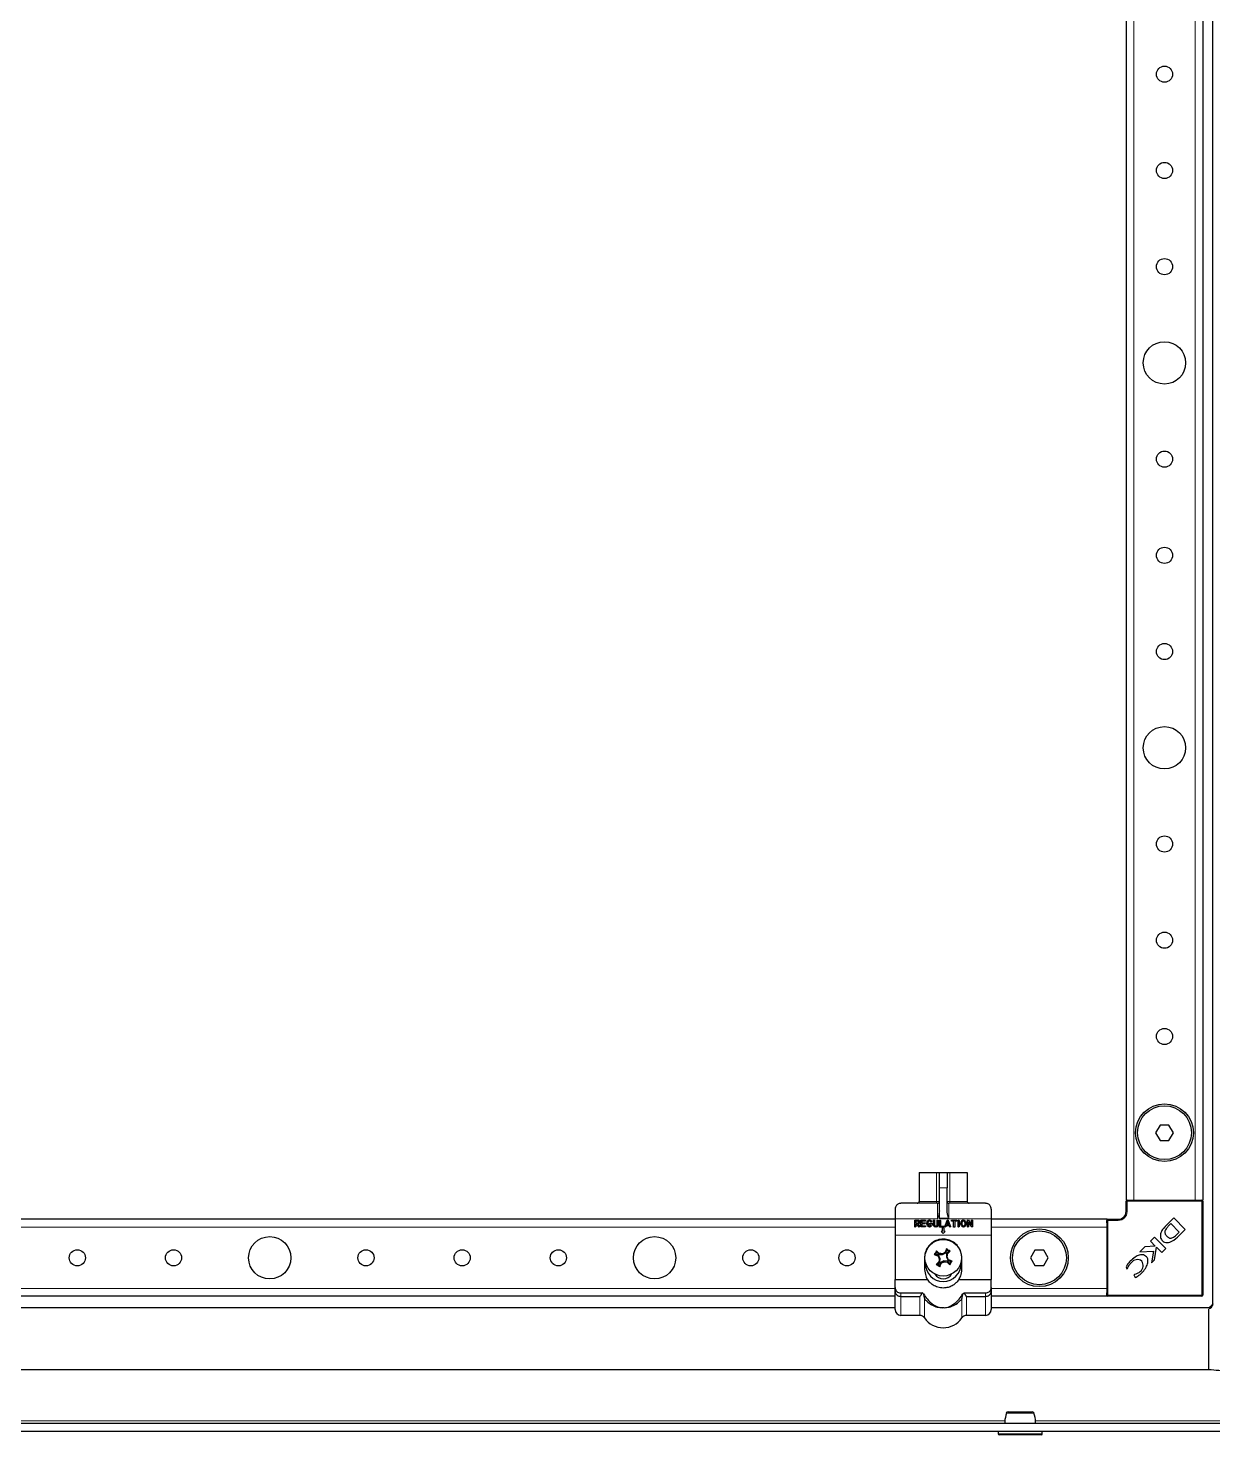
# Model space of a CAD drawing. Header units: millimetres. Extents: x -752 to 1485, y -1456 to 1043.
# Drawn here: x 986 to 1293.8, y -1265.4 to -899.9 of the extents above; entities that cross this region are included whole.
import ezdxf

# ---------------------------------------------------------------- set-up
doc = ezdxf.new("R2010")
doc.units = ezdxf.units.MM

msp = doc.modelspace()

# ---------------------------------------------------------------- linework, layer by layer
at = {"color": 7, "linetype": 'Continuous', "lineweight": 25}
for p, q in [((1293.75, 857.59), (1293.75, -1231.41)), ((1271.25, 830.59), (1271.25, -1204.41)), ((1291.25, 830.59), (1291.25, -1204.41)), ((1280.09, -1184.91), (1278.94, -1186.91)), ((1278.94, -1186.91), (1280.09, -1188.91)), ((1282.4, -1184.91), (1280.09, -1184.91)), ((1283.56, -1186.91), (1282.4, -1184.91)), ((1282.4, -1188.91), (1283.56, -1186.91)), ((1280.09, -1188.91), (1282.4, -1188.91)), ((1217.5, -1197.26), (1217.5, -1204.76)), ((1217.5, -1197.26), (1222.02, -1197.26)), ((1222.02, -1197.26), (1222.75, -1197.26)), ((1222.75, -1197.26), (1224.75, -1197.26)), ((1222.75, -1201.26), (1222.75, -1197.26)), ((1224.75, -1197.26), (1224.75, -1201.26)), ((1224.75, -1197.26), (1225.47, -1197.26)), ((1225.47, -1197.26), (1230, -1197.26)), ((1230, -1197.26), (1230, -1204.76)), ((1222.75, -1207.2), (1222.75, -1201.26)), ((1224.75, -1207.2), (1224.75, -1201.26)), ((1222.25, -1205.26), (1212.75, -1205.26)), ((1234.75, -1205.26), (1225.25, -1205.26)), ((1271.25, -1204.41), (1271.55, -1204.41)), ((1271.25, -1207.41), (1271.25, -1204.71)), ((1271.55, -1204.41), (1272.19, -1204.41)), ((1272.19, -1204.41), (1273.25, -1204.41)), ((1273.25, -1204.41), (1289.25, -1204.41)), ((1289.25, -1204.41), (1290.3, -1204.41)), ((1290.3, -1204.41), (1290.95, -1204.41)), ((1290.95, -1204.41), (1291.25, -1204.41)), ((1291.25, -1204.71), (1291.25, -1229.11)), ((1211.25, -1209.41), (831.25, -1209.41)), ((1211.25, -1206.76), (1211.25, -1209.26)), ((1211.25, -1209.26), (1211.25, -1213.51)), ((1216.34, -1211.28), (1216.34, -1209.61)), ((1216.34, -1209.61), (1217.1, -1209.61)), ((1217.95, -1209.61), (1219.01, -1209.61)), ((1217.95, -1211.39), (1217.95, -1209.61)), ((1224.19, -1211.24), (1224.76, -1209.7)), ((1226.02, -1209.61), (1227.13, -1209.61)), ((1230.3, -1209.67), (1231.11, -1210.91)), ((1236.25, -1206.76), (1236.25, -1209.26)), ((1236.25, -1209.26), (1236.25, -1213.51)), ((1266.25, -1209.41), (1236.25, -1209.41)), ((1266.25, -1209.41), (1266.25, -1209.71)), ((1266.55, -1209.41), (1269.25, -1209.41)), ((1283.64, -1209.06), (1281.75, -1210.95)), ((1286.6, -1212.02), (1283.64, -1209.06)), ((1217.1, -1209.88), (1216.6, -1209.88)), ((1216.6, -1209.88), (1216.6, -1210.38)), ((1216.6, -1210.38), (1217.19, -1210.38)), ((1216.89, -1210.65), (1216.6, -1210.65)), ((1216.6, -1210.65), (1216.6, -1211.28)), ((1217.39, -1211.36), (1216.89, -1210.65)), ((1217.2, -1210.64), (1217.6, -1211.22)), ((1219.01, -1211.39), (1217.95, -1211.39)), ((1219.01, -1209.88), (1218.21, -1209.88)), ((1218.21, -1209.88), (1218.21, -1210.29)), ((1218.21, -1210.29), (1218.96, -1210.29)), ((1218.96, -1210.55), (1218.21, -1210.55)), ((1218.21, -1210.55), (1218.21, -1211.12)), ((1218.21, -1211.12), (1219.01, -1211.12)), ((1220.28, -1210.45), (1220.77, -1210.45)), ((1220.48, -1210.72), (1220.28, -1210.72)), ((1220.77, -1210.45), (1220.77, -1210.75)), ((1221.21, -1210.8), (1221.21, -1209.72)), ((1221.47, -1209.72), (1221.47, -1210.8)), ((1222.21, -1210.79), (1222.21, -1209.72)), ((1222.48, -1209.72), (1222.48, -1210.79)), ((1222.76, -1211.41), (1222.76, -1209.75)), ((1223.83, -1211.41), (1222.76, -1211.41)), ((1223.03, -1209.75), (1223.03, -1211.15)), ((1223.03, -1211.15), (1223.83, -1211.15)), ((1223.25, -1212.61), (1223.75, -1213.11)), ((1223.5, -1212.61), (1223.25, -1212.61)), ((1224, -1211.61), (1223.5, -1211.61)), ((1223.5, -1211.61), (1223.5, -1212.61)), ((1223.75, -1213.11), (1224.25, -1212.61)), ((1224, -1212.61), (1224, -1211.61)), ((1224.25, -1212.61), (1224, -1212.61)), ((1224.52, -1211.08), (1224.43, -1211.32)), ((1225.34, -1211.08), (1224.52, -1211.08)), ((1224.92, -1209.94), (1224.61, -1210.81)), ((1224.61, -1210.81), (1225.24, -1210.81)), ((1225.24, -1210.81), (1224.92, -1209.94)), ((1225.08, -1209.72), (1225.68, -1211.24)), ((1225.43, -1211.32), (1225.34, -1211.08)), ((1226.43, -1209.88), (1226.01, -1209.88)), ((1226.43, -1211.35), (1226.43, -1209.88)), ((1227.14, -1209.88), (1226.74, -1209.88)), ((1226.74, -1209.88), (1226.74, -1211.35)), ((1227.61, -1211.28), (1227.61, -1209.75)), ((1227.87, -1209.75), (1227.87, -1211.28)), ((1230.03, -1211.28), (1230.03, -1209.72)), ((1231.13, -1211.3), (1230.29, -1210.04)), ((1230.29, -1210.04), (1230.29, -1211.27)), ((1231.11, -1210.91), (1231.11, -1209.73)), ((1231.37, -1209.73), (1231.37, -1211.28)), ((1266.25, -1210.36), (1266.25, -1209.71)), ((1266.25, -1210.36), (1266.25, -1211.41)), ((1266.25, -1211.41), (1266.25, -1227.41)), ((1281.75, -1210.95), (1281.73, -1210.97)), ((1282.89, -1210.54), (1282.24, -1211.22)), ((1285.08, -1212.72), (1282.89, -1210.54)), ((1284.36, -1213.46), (1285.08, -1212.72)), ((1284.61, -1214.01), (1286.6, -1212.02)), ((1211.25, -1213.51), (1211.25, -1225.01)), ((1236.25, -1213.51), (1236.25, -1225.01)), ((1276.16, -1216.54), (1274.87, -1217.83)), ((1278.82, -1216.36), (1276.16, -1216.54)), ((1278.64, -1214.06), (1277.58, -1215.12)), ((1277.58, -1215.12), (1278.82, -1216.36)), ((1281.6, -1217.02), (1278.64, -1214.06)), ((1278.67, -1219.95), (1279.16, -1216.68)), ((1279.16, -1216.68), (1280.55, -1218.07)), ((1218.9, -1219.41), (1218.9, -1222.41)), ((1221.73, -1218.46), (1221.42, -1218.57)), ((1221.73, -1218.46), (1222.06, -1217.95)), ((1222.49, -1218.72), (1221.73, -1218.46)), ((1222.06, -1217.95), (1222.03, -1217.63)), ((1222.06, -1217.95), (1222.6, -1218.54)), ((1222.29, -1221.1), (1222.87, -1220.55)), ((1222.49, -1218.72), (1222.33, -1218.91)), ((1222.92, -1219.59), (1222.49, -1218.72)), ((1222.6, -1218.54), (1222.71, -1218.32)), ((1222.6, -1218.54), (1223.57, -1218.59)), ((1222.87, -1220.55), (1222.65, -1220.45)), ((1222.92, -1219.59), (1222.69, -1219.64)), ((1222.87, -1220.55), (1222.92, -1219.59)), ((1223.92, -1220.23), (1223.06, -1220.67)), ((1223.57, -1218.59), (1223.52, -1218.35)), ((1223.57, -1218.59), (1224.44, -1218.15)), ((1223.92, -1220.23), (1223.97, -1220.47)), ((1224.89, -1220.29), (1223.92, -1220.23)), ((1224.44, -1218.15), (1224.25, -1217.99)), ((1224.44, -1218.15), (1224.7, -1217.4)), ((1224.62, -1218.27), (1224.57, -1219.24)), ((1224.57, -1219.24), (1224.81, -1219.19)), ((1224.57, -1219.24), (1225.01, -1220.1)), ((1224.7, -1217.4), (1224.59, -1217.09)), ((1225.21, -1217.73), (1224.62, -1218.27)), ((1224.62, -1218.27), (1224.84, -1218.37)), ((1224.7, -1217.4), (1225.21, -1217.73)), ((1224.89, -1220.29), (1224.78, -1220.51)), ((1225.43, -1220.87), (1224.89, -1220.29)), ((1225.01, -1220.1), (1225.17, -1219.92)), ((1225.01, -1220.1), (1225.76, -1220.36)), ((1225.21, -1217.73), (1225.53, -1217.7)), ((1225.76, -1220.36), (1225.43, -1220.87)), ((1225.76, -1220.36), (1226.07, -1220.26)), ((1228.6, -1222.41), (1228.6, -1219.41)), ((1247.59, -1217.41), (1246.44, -1219.41)), ((1246.44, -1219.41), (1247.59, -1221.41)), ((1249.9, -1217.41), (1247.59, -1217.41)), ((1251.06, -1219.41), (1249.9, -1217.41)), ((1249.9, -1221.41), (1251.06, -1219.41)), ((1274.87, -1217.83), (1278.35, -1217.65)), ((1278.35, -1217.65), (1277.88, -1220.74)), ((1277.88, -1220.74), (1278.67, -1219.95)), ((1280.55, -1218.07), (1281.6, -1217.02)), ((1219.1, -1220.91), (1218.9, -1220.91)), ((1222.29, -1221.1), (1221.96, -1221.13)), ((1222.8, -1221.43), (1222.29, -1221.1)), ((1223.06, -1220.67), (1222.8, -1221.43)), ((1222.8, -1221.43), (1222.9, -1221.74)), ((1223.06, -1220.67), (1223.24, -1220.83)), ((1225.43, -1220.87), (1225.46, -1221.2)), ((1228.6, -1220.91), (1228.4, -1220.91)), ((1247.59, -1221.41), (1249.9, -1221.41)), ((1271.25, -1221.79), (1271.5, -1222.3)), ((1271.5, -1222.3), (1271.61, -1222.19)), ((1273.45, -1223.73), (1273.31, -1223.87)), ((1273.31, -1223.87), (1273.64, -1224.56)), ((1211.25, -1227.16), (1211.25, -1225.01)), ((1211.25, -1225.01), (1219.65, -1225.01)), ((1211.25, -1228.07), (1211.25, -1227.16)), ((1227.84, -1225.01), (1236.25, -1225.01)), ((1236.25, -1227.16), (1236.25, -1225.01)), ((1236.25, -1227.16), (1236.25, -1228.07)), ((1266.25, -1227.41), (1266.25, -1228.47)), ((1211.25, -1229.41), (831.25, -1229.41)), ((1211.25, -1232.86), (1211.25, -1228.07)), ((1212.75, -1228.55), (1218.26, -1228.55)), ((1212.75, -1229.44), (1217.66, -1229.44)), ((1229.23, -1228.55), (1234.75, -1228.55)), ((1229.84, -1229.44), (1234.75, -1229.44)), ((1236.25, -1228.07), (1236.25, -1232.86)), ((1266.25, -1229.41), (1236.25, -1229.41)), ((1266.25, -1229.11), (1266.25, -1228.47)), ((1266.25, -1229.11), (1266.25, -1229.41)), ((1290.95, -1229.41), (1266.55, -1229.41)), ((1211.25, -1232.41), (804.75, -1232.41)), ((1217.66, -1234.36), (1212.75, -1234.36)), ((1234.75, -1234.36), (1229.84, -1234.36)), ((1292.75, -1232.41), (1236.25, -1232.41)), ((1292.75, -1248.41), (1292.75, -1232.74)), ((804.75, -1248.41), (1292.75, -1248.41)), ((754.05, -1262.41), (1343.45, -1262.41)), ((754.05, -1264.41), (1343.45, -1264.41)), ((1238, -1264.41), (1238, -1265.16)), ((1249.5, -1265.16), (1249.5, -1264.41)), ((1249.25, -1265.41), (1238.25, -1265.41))]:
    msp.add_line(p, q, dxfattribs=at)
at = {"color": 8, "linetype": 'Continuous', "lineweight": 18}
for p, q in [((1273.25, 830.59), (1273.25, -1204.41)), ((1289.25, 830.59), (1289.25, -1204.41)), ((1222.02, -1204.76), (1222.02, -1197.26)), ((1225.47, -1197.26), (1225.47, -1204.76)), ((1224.75, -1201.26), (1222.75, -1201.26)), ((1217.5, -1204.76), (1222.02, -1204.76)), ((1222.02, -1204.76), (1222.75, -1204.76)), ((1222.25, -1209.26), (1222.25, -1205.26)), ((1224.75, -1204.76), (1225.47, -1204.76)), ((1225.25, -1205.26), (1225.25, -1209.19)), ((1225.47, -1204.76), (1230, -1204.76)), ((1271.25, -1204.71), (1271.55, -1204.71)), ((1271.55, -1204.71), (1271.55, -1204.41)), ((1271.55, -1204.71), (1271.55, -1207.41)), ((1290.95, -1204.71), (1271.55, -1204.71)), ((1290.95, -1204.71), (1290.95, -1204.41)), ((1290.95, -1229.11), (1290.95, -1204.71)), ((1290.95, -1204.71), (1291.25, -1204.71)), ((1222.25, -1209.26), (1211.25, -1209.26)), ((1222.75, -1209.26), (1222.75, -1207.2)), ((1236.25, -1209.26), (1222.75, -1209.26)), ((1266.55, -1209.71), (1266.55, -1209.41)), ((1269.25, -1209.41), (1269.25, -1209.71)), ((1271.25, -1207.41), (1271.55, -1207.41)), ((1211.25, -1211.41), (831.25, -1211.41)), ((1266.25, -1211.41), (1236.25, -1211.41)), ((1266.25, -1209.71), (1266.55, -1209.71)), ((1269.25, -1209.71), (1266.55, -1209.71)), ((1266.55, -1209.71), (1266.55, -1229.11)), ((1236.25, -1213.51), (1211.25, -1213.51)), ((1211.25, -1227.41), (831.25, -1227.41)), ((1266.25, -1227.41), (1236.25, -1227.41)), ((1212.75, -1228.55), (1212.75, -1229.44)), ((1212.75, -1229.44), (1212.75, -1234.36)), ((1217.66, -1234.36), (1217.66, -1229.44)), ((1218.89, -1230.04), (1218.89, -1235.01)), ((1228.6, -1235.01), (1228.6, -1230.04)), ((1229.84, -1229.44), (1229.84, -1234.36)), ((1234.75, -1229.44), (1234.75, -1228.55)), ((1234.75, -1234.36), (1234.75, -1229.44)), ((1266.25, -1229.11), (1266.55, -1229.11)), ((1266.55, -1229.11), (1290.95, -1229.11)), ((1266.55, -1229.41), (1266.55, -1229.11)), ((1290.95, -1229.11), (1290.95, -1229.41)), ((1290.95, -1229.11), (1291.25, -1229.11)), ((1239.78, -1261.81), (857.72, -1261.81)), ((1343.15, -1261.81), (1247.72, -1261.81)), ((1238, -1265.16), (1249.5, -1265.16))]:
    msp.add_line(p, q, dxfattribs=at)
at = {"color": 8, "linetype": 'Continuous', "lineweight": 18, "flags": 128}
for points in [[(1222.02, -1204.76), (1222.02, -1204.86), (1222.01, -1204.95), (1222, -1205.04), (1221.98, -1205.12), (1221.96, -1205.18), (1221.94, -1205.22), (1221.91, -1205.25), (1221.88, -1205.26)], [(1225.61, -1205.26), (1225.58, -1205.25), (1225.56, -1205.22), (1225.53, -1205.18), (1225.51, -1205.12), (1225.49, -1205.04), (1225.48, -1204.95), (1225.47, -1204.86), (1225.47, -1204.76)]]:
    msp.add_lwpolyline(points, dxfattribs=at)
at = {"color": 7, "linetype": 'Continuous', "lineweight": 25}
for centre, radius in [((1281.25, -911.91), 2.1), ((1281.25, -936.91), 2.1), ((1281.25, -961.91), 2.1), ((1281.25, -986.91), 5.5), ((1281.25, -1011.91), 2.1), ((1281.25, -1036.91), 2.1), ((1281.25, -1061.91), 2.1), ((1281.25, -1086.91), 5.5), ((1281.25, -1111.91), 2.1), ((1281.25, -1136.91), 2.1), ((1281.25, -1161.91), 2.1), ((1281.25, -1186.91), 7.5), ((1281.25, -1186.91), 7), ((1248.75, -1219.41), 7.5), ((1248.75, -1219.41), 7), ((1048.75, -1219.41), 5.5), ((1148.75, -1219.41), 5.5), ((1223.75, -1219.41), 4.75), ((998.75, -1219.41), 2.1), ((1023.75, -1219.41), 2.1), ((1073.75, -1219.41), 2.1), ((1098.75, -1219.41), 2.1), ((1123.75, -1219.41), 2.1), ((1173.75, -1219.41), 2.1), ((1198.75, -1219.41), 2.1)]:
    msp.add_circle(centre, radius, dxfattribs=at)
for centre, radius, start, end in [((1217, -1204.76), 0.5, 270, 0), ((1222.25, -1204.76), 0.5, 270, 0), ((1225.25, -1204.76), 0.5, 180, 270), ((1230.5, -1204.76), 0.5, 180, 270), ((1271.55, -1204.71), 0.3, 90, 180), ((1290.95, -1204.71), 0.3, 0, 90), ((1266.55, -1209.71), 0.3, 90, 180), ((1269.25, -1207.41), 2, 270, 0), ((1280.95, -1210.8), 4.87, 290.3445, 318.7777), ((1280.17, -1208.99), 6.12, 306.9888, 313.0744), ((1284.47, -1258.96), 74.88, 146.4919, 147.3486), ((1246.16, -1154.1), 69.05, 249.0058, 249.8057), ((1270.64, -1270.09), 69.05, 134.0348, 134.8347), ((1173.07, -1266.31), 69.05, 44.0348, 44.8347), ((1290.23, -1185.65), 75.61, 206.0937, 206.7115), ((1298.2, -1223.42), 75.61, 177.129, 177.7468), ((1219.74, -1293.87), 75.61, 87.129, 87.7468), ((1189.98, -1152.93), 75.61, 296.0937, 296.7115), ((1257.51, -1285.89), 75.61, 116.0937, 116.7115), ((1227.76, -1144.96), 75.61, 267.129, 267.7468), ((1289.05, -1241.83), 69.05, 159.0058, 159.8057), ((1184.19, -1280.13), 74.88, 56.4919, 57.3486), ((1274.42, -1172.51), 69.05, 224.0348, 224.8347), ((1149.29, -1215.4), 75.61, 357.129, 357.7468), ((1157.26, -1253.18), 75.61, 26.0937, 26.7115), ((1176.85, -1168.74), 69.05, 314.0348, 314.8347), ((1201.33, -1284.72), 69.05, 69.0058, 69.8057), ((1163.03, -1179.86), 74.88, 326.4919, 327.3486), ((1274.17, -1221.82), 1.94, 53.3097, 142.3464), ((1273.74, -1221.42), 1.97, 308.454, 35.887), ((1223.75, -1220.91), 4.65, 180, 0), ((1223.75, -1222.41), 2.5, 209.1764, 330.8236), ((1263.3, -1158.69), 74.88, 236.4919, 237.3486), ((1158.44, -1197), 69.05, 339.0058, 339.8057), ((1266.55, -1229.11), 0.3, 180, 270), ((1290.95, -1229.11), 0.3, 270, 0), ((1212.75, -1232.86), 1.5, 180, 270), ((1217.66, -1235.86), 1.5, 34.5604, 90), ((1223.75, -1231.67), 5.9, 214.5604, 325.4396), ((1229.84, -1235.86), 1.5, 90, 145.4396), ((1234.75, -1232.86), 1.5, 270, 0), ((1240.63, -1259.91), 0.5, 89.9982, 165.4001), ((1246.86, -1259.91), 0.5, 15.316, 90.0228), ((1238.25, -1265.16), 0.25, 180, 270), ((1249.25, -1265.16), 0.25, 270, 0)]:
    msp.add_arc(centre, radius, start, end, dxfattribs=at)
at = {"color": 8, "linetype": 'Continuous', "lineweight": 18}
msp.add_arc((1269.25, -1207.41), 2.3, 270, 0, dxfattribs=at)
at = {"color": 7, "linetype": 'Continuous', "lineweight": 25}
msp.add_ellipse((16651.93, -1209.26), major_axis=(15429.18, 0), ratio=0.000259, start_param=3.123591, end_param=3.141593, dxfattribs=at)
for points, knots in [([(1212.75, -1205.26), (1212.74, -1205.26), (1212.68, -1205.26), (1212.32, -1205.29), (1211.8, -1205.52), (1211.33, -1206.1), (1211.27, -1206.57), (1211.25, -1206.76)], [0, 0, 0, 0, 0.003231, 0.101221, 0.514725, 0.80586, 1, 1, 1, 1]), ([(1236.25, -1206.76), (1236.22, -1206.57), (1236.17, -1206.1), (1235.7, -1205.52), (1235.17, -1205.29), (1234.82, -1205.26), (1234.75, -1205.26), (1234.75, -1205.26)], [0, 0, 0, 0, 0.19414, 0.485275, 0.898779, 0.996769, 1, 1, 1, 1]), ([(1217.1, -1209.61), (1217.17, -1209.62), (1217.31, -1209.63), (1217.42, -1209.71), (1217.47, -1209.75)], [0, 0, 0, 0, 0.559747, 1, 1, 1, 1]), ([(1219.01, -1209.61), (1219.03, -1209.62), (1219.07, -1209.62), (1219.13, -1209.65), (1219.16, -1209.7), (1219.16, -1209.73), (1219.16, -1209.75)], [0, 0, 0, 0, 0.280872, 0.559701, 0.779382, 1, 1, 1, 1]), ([(1219.7, -1209.84), (1219.78, -1209.76), (1219.91, -1209.62), (1220.11, -1209.6), (1220.19, -1209.59)], [0, 0, 0, 0, 0.559217, 1, 1, 1, 1]), ([(1220.19, -1209.59), (1220.26, -1209.59), (1220.38, -1209.6), (1220.49, -1209.66), (1220.54, -1209.68)], [0, 0, 0, 0, 0.5605138, 1, 1, 1, 1]), ([(1220.54, -1209.68), (1220.58, -1209.71), (1220.64, -1209.77), (1220.69, -1209.84), (1220.71, -1209.87)], [0, 0, 0, 0, 0.559542, 1, 1, 1, 1]), ([(1221.21, -1209.72), (1221.21, -1209.71), (1221.21, -1209.67), (1221.23, -1209.62), (1221.28, -1209.59), (1221.31, -1209.59), (1221.33, -1209.59)], [0, 0, 0, 0, 0.280849, 0.55949, 0.779158, 1, 1, 1, 1]), ([(1221.33, -1209.59), (1221.35, -1209.59), (1221.39, -1209.59), (1221.44, -1209.62), (1221.47, -1209.67), (1221.47, -1209.71), (1221.47, -1209.72)], [0, 0, 0, 0, 0.28091, 0.559174, 0.779166, 1, 1, 1, 1]), ([(1222.21, -1209.72), (1222.21, -1209.71), (1222.22, -1209.67), (1222.24, -1209.62), (1222.29, -1209.59), (1222.32, -1209.59), (1222.33, -1209.59)], [0, 0, 0, 0, 0.2809002, 0.5594983, 0.7791483, 1, 1, 1, 1]), ([(1222.75, -1207.2), (1222.71, -1207.54), (1222.63, -1208.24), (1222.37, -1208.91), (1222.25, -1209.26), (1222.25, -1209.26)], [0, 0, 0, 0, 0.475461, 0.994056, 1, 1, 1, 1]), ([(1222.33, -1209.59), (1222.35, -1209.59), (1222.4, -1209.59), (1222.45, -1209.62), (1222.47, -1209.68), (1222.48, -1209.71), (1222.48, -1209.72)], [0, 0, 0, 0, 0.2808885, 0.5590229, 0.7791551, 1, 1, 1, 1]), ([(1222.76, -1209.75), (1222.76, -1209.73), (1222.77, -1209.69), (1222.79, -1209.64), (1222.84, -1209.62), (1222.87, -1209.62), (1222.88, -1209.61)], [0, 0, 0, 0, 0.280912, 0.559405, 0.779108, 1, 1, 1, 1]), ([(1222.88, -1209.61), (1222.91, -1209.62), (1222.95, -1209.62), (1223, -1209.65), (1223.03, -1209.7), (1223.03, -1209.73), (1223.03, -1209.75)], [0, 0, 0, 0, 0.280813, 0.559099, 0.77917, 1, 1, 1, 1]), ([(1225.25, -1209.19), (1225.25, -1209.19), (1225.24, -1209.19), (1225.24, -1209.19), (1225.22, -1209.17), (1225.19, -1209.09), (1225.07, -1208.75), (1224.85, -1208.12), (1224.78, -1207.53), (1224.75, -1207.2)], [0, 0, 0, 0, 0.00167, 0.003889, 0.009531, 0.034361, 0.132751, 0.526214, 1, 1, 1, 1]), ([(1224.76, -1209.7), (1224.77, -1209.68), (1224.78, -1209.65), (1224.83, -1209.6), (1224.88, -1209.59), (1224.91, -1209.59)], [0, 0, 0, 0, 0.2814649, 0.5617718, 1, 1, 1, 1]), ([(1224.91, -1209.59), (1224.93, -1209.59), (1224.97, -1209.59), (1225.05, -1209.63), (1225.07, -1209.69), (1225.08, -1209.72)], [0, 0, 0, 0, 0.281226, 0.561522, 1, 1, 1, 1]), ([(1225.88, -1209.75), (1225.88, -1209.73), (1225.88, -1209.69), (1225.92, -1209.64), (1225.97, -1209.62), (1226, -1209.62), (1226.02, -1209.61)], [0, 0, 0, 0, 0.2807125, 0.5587014, 0.7790455, 1, 1, 1, 1]), ([(1227.13, -1209.61), (1227.16, -1209.62), (1227.2, -1209.62), (1227.26, -1209.64), (1227.29, -1209.69), (1227.29, -1209.73), (1227.29, -1209.75)], [0, 0, 0, 0, 0.280951, 0.559967, 0.779431, 1, 1, 1, 1]), ([(1227.61, -1209.75), (1227.61, -1209.73), (1227.61, -1209.69), (1227.64, -1209.64), (1227.68, -1209.62), (1227.71, -1209.62), (1227.73, -1209.61)], [0, 0, 0, 0, 0.280828, 0.5594169, 0.7793931, 1, 1, 1, 1]), ([(1227.73, -1209.61), (1227.75, -1209.62), (1227.79, -1209.62), (1227.84, -1209.65), (1227.87, -1209.7), (1227.87, -1209.73), (1227.87, -1209.75)], [0, 0, 0, 0, 0.280765, 0.559178, 0.779175, 1, 1, 1, 1]), ([(1228.49, -1209.88), (1228.56, -1209.79), (1228.69, -1209.63), (1228.89, -1209.6), (1228.97, -1209.59)], [0, 0, 0, 0, 0.560137, 1, 1, 1, 1]), ([(1228.97, -1209.59), (1229.03, -1209.59), (1229.15, -1209.6), (1229.35, -1209.69), (1229.45, -1209.81), (1229.51, -1209.88)], [0, 0, 0, 0, 0.280496, 0.560765, 1, 1, 1, 1]), ([(1230.03, -1209.72), (1230.03, -1209.7), (1230.03, -1209.66), (1230.06, -1209.61), (1230.1, -1209.59), (1230.13, -1209.59), (1230.15, -1209.59)], [0, 0, 0, 0, 0.280941, 0.5591137, 0.7790892, 1, 1, 1, 1]), ([(1230.15, -1209.59), (1230.16, -1209.59), (1230.2, -1209.59), (1230.25, -1209.62), (1230.28, -1209.65), (1230.3, -1209.67)], [0, 0, 0, 0, 0.280638, 0.560877, 1, 1, 1, 1]), ([(1231.11, -1209.73), (1231.11, -1209.71), (1231.11, -1209.67), (1231.13, -1209.62), (1231.18, -1209.59), (1231.21, -1209.59), (1231.23, -1209.59)], [0, 0, 0, 0, 0.280888, 0.559482, 0.77927, 1, 1, 1, 1]), ([(1231.23, -1209.59), (1231.25, -1209.59), (1231.29, -1209.59), (1231.34, -1209.63), (1231.37, -1209.68), (1231.37, -1209.71), (1231.37, -1209.73)], [0, 0, 0, 0, 0.280836, 0.55925, 0.779182, 1, 1, 1, 1]), ([(1216.46, -1211.41), (1216.44, -1211.41), (1216.4, -1211.41), (1216.36, -1211.37), (1216.34, -1211.32), (1216.34, -1211.29), (1216.34, -1211.28)], [0, 0, 0, 0, 0.280437, 0.558281, 0.778899, 1, 1, 1, 1]), ([(1216.6, -1211.28), (1216.6, -1211.3), (1216.6, -1211.34), (1216.56, -1211.39), (1216.51, -1211.41), (1216.48, -1211.41), (1216.46, -1211.41)], [0, 0, 0, 0, 0.280498, 0.558325, 0.778868, 1, 1, 1, 1]), ([(1217.29, -1209.95), (1217.26, -1209.92), (1217.2, -1209.88), (1217.13, -1209.88), (1217.1, -1209.88)], [0, 0, 0, 0, 0.559136, 1, 1, 1, 1]), ([(1217.19, -1210.38), (1217.21, -1210.38), (1217.25, -1210.37), (1217.28, -1210.35), (1217.29, -1210.33)], [0, 0, 0, 0, 0.558174, 1, 1, 1, 1]), ([(1217.44, -1210.55), (1217.4, -1210.58), (1217.32, -1210.63), (1217.24, -1210.64), (1217.2, -1210.64)], [0, 0, 0, 0, 0.56031, 1, 1, 1, 1]), ([(1217.37, -1210.14), (1217.37, -1210.1), (1217.36, -1210.02), (1217.31, -1209.97), (1217.29, -1209.95)], [0, 0, 0, 0, 0.5596918, 1, 1, 1, 1]), ([(1217.29, -1210.33), (1217.31, -1210.32), (1217.34, -1210.29), (1217.36, -1210.22), (1217.37, -1210.17), (1217.37, -1210.14)], [0, 0, 0, 0, 0.279917, 0.56006, 1, 1, 1, 1]), ([(1217.48, -1211.41), (1217.47, -1211.41), (1217.45, -1211.41), (1217.41, -1211.39), (1217.4, -1211.37), (1217.39, -1211.36)], [0, 0, 0, 0, 0.28022, 0.561305, 1, 1, 1, 1]), ([(1217.63, -1210.14), (1217.62, -1210.23), (1217.61, -1210.39), (1217.49, -1210.51), (1217.44, -1210.55)], [0, 0, 0, 0, 0.559457, 1, 1, 1, 1]), ([(1217.47, -1209.75), (1217.52, -1209.81), (1217.62, -1209.93), (1217.63, -1210.07), (1217.63, -1210.14)], [0, 0, 0, 0, 0.5589475, 1, 1, 1, 1]), ([(1217.63, -1211.28), (1217.63, -1211.3), (1217.62, -1211.34), (1217.58, -1211.38), (1217.53, -1211.41), (1217.5, -1211.41), (1217.48, -1211.41)], [0, 0, 0, 0, 0.278138, 0.558544, 0.779161, 1, 1, 1, 1]), ([(1217.6, -1211.22), (1217.61, -1211.23), (1217.63, -1211.25), (1217.63, -1211.27), (1217.63, -1211.28)], [0, 0, 0, 0, 0.561079, 1, 1, 1, 1]), ([(1218.96, -1210.29), (1218.98, -1210.29), (1219.02, -1210.29), (1219.08, -1210.32), (1219.11, -1210.37), (1219.11, -1210.4), (1219.11, -1210.42)], [0, 0, 0, 0, 0.280945, 0.559897, 0.779525, 1, 1, 1, 1]), ([(1219.11, -1210.42), (1219.11, -1210.44), (1219.11, -1210.48), (1219.05, -1210.54), (1218.99, -1210.55), (1218.96, -1210.55)], [0, 0, 0, 0, 0.281099, 0.559768, 1, 1, 1, 1]), ([(1219.16, -1209.75), (1219.16, -1209.77), (1219.16, -1209.81), (1219.1, -1209.87), (1219.04, -1209.88), (1219.01, -1209.88)], [0, 0, 0, 0, 0.2810527, 0.5596626, 1, 1, 1, 1]), ([(1219.01, -1211.12), (1219.03, -1211.13), (1219.07, -1211.13), (1219.13, -1211.16), (1219.16, -1211.21), (1219.16, -1211.24), (1219.16, -1211.26)], [0, 0, 0, 0, 0.280912, 0.559714, 0.779499, 1, 1, 1, 1]), ([(1219.16, -1211.26), (1219.16, -1211.28), (1219.16, -1211.32), (1219.1, -1211.38), (1219.04, -1211.39), (1219.01, -1211.39)], [0, 0, 0, 0, 0.281214, 0.559901, 1, 1, 1, 1]), ([(1219.5, -1210.52), (1219.51, -1210.38), (1219.52, -1210.14), (1219.65, -1209.93), (1219.7, -1209.84)], [0, 0, 0, 0, 0.56034, 1, 1, 1, 1]), ([(1219.69, -1211.12), (1219.63, -1211.02), (1219.52, -1210.83), (1219.51, -1210.61), (1219.5, -1210.52)], [0, 0, 0, 0, 0.559347, 1, 1, 1, 1]), ([(1220.22, -1211.41), (1220.16, -1211.41), (1220.05, -1211.4), (1219.85, -1211.31), (1219.75, -1211.19), (1219.69, -1211.12)], [0, 0, 0, 0, 0.280314, 0.560507, 1, 1, 1, 1]), ([(1220.18, -1209.85), (1220.15, -1209.86), (1220.07, -1209.86), (1219.95, -1209.94), (1219.79, -1210.15), (1219.78, -1210.37), (1219.77, -1210.52)], [0, 0, 0, 0, 0.1253317, 0.2506948, 0.5007376, 1, 1, 1, 1]), ([(1219.77, -1210.52), (1219.77, -1210.6), (1219.78, -1210.75), (1219.85, -1210.89), (1219.89, -1210.94)], [0, 0, 0, 0, 0.5599802, 1, 1, 1, 1]), ([(1219.89, -1210.94), (1219.93, -1211.01), (1220.02, -1211.12), (1220.15, -1211.14), (1220.21, -1211.15)], [0, 0, 0, 0, 0.560858, 1, 1, 1, 1]), ([(1220.15, -1210.59), (1220.15, -1210.57), (1220.15, -1210.53), (1220.19, -1210.48), (1220.23, -1210.46), (1220.27, -1210.45), (1220.28, -1210.45)], [0, 0, 0, 0, 0.280637, 0.55889, 0.779144, 1, 1, 1, 1]), ([(1220.28, -1210.72), (1220.26, -1210.72), (1220.22, -1210.71), (1220.17, -1210.68), (1220.15, -1210.63), (1220.15, -1210.6), (1220.15, -1210.59)], [0, 0, 0, 0, 0.280664, 0.558735, 0.779002, 1, 1, 1, 1]), ([(1220.37, -1209.9), (1220.34, -1209.88), (1220.28, -1209.86), (1220.21, -1209.85), (1220.18, -1209.85)], [0, 0, 0, 0, 0.5586335, 1, 1, 1, 1]), ([(1220.21, -1211.15), (1220.24, -1211.15), (1220.3, -1211.14), (1220.4, -1211.09), (1220.43, -1211.02), (1220.45, -1210.98)], [0, 0, 0, 0, 0.281265, 0.561609, 1, 1, 1, 1]), ([(1220.57, -1211.29), (1220.51, -1211.33), (1220.4, -1211.4), (1220.28, -1211.41), (1220.22, -1211.41)], [0, 0, 0, 0, 0.558998, 1, 1, 1, 1]), ([(1220.47, -1210.02), (1220.46, -1209.99), (1220.43, -1209.95), (1220.39, -1209.92), (1220.37, -1209.9)], [0, 0, 0, 0, 0.560467, 1, 1, 1, 1]), ([(1220.45, -1210.98), (1220.46, -1210.93), (1220.48, -1210.85), (1220.48, -1210.76), (1220.48, -1210.72)], [0, 0, 0, 0, 0.559597, 1, 1, 1, 1]), ([(1220.59, -1210.08), (1220.56, -1210.07), (1220.52, -1210.07), (1220.49, -1210.03), (1220.47, -1210.02)], [0, 0, 0, 0, 0.558039, 1, 1, 1, 1]), ([(1220.77, -1210.75), (1220.77, -1210.86), (1220.75, -1211.07), (1220.62, -1211.22), (1220.57, -1211.29)], [0, 0, 0, 0, 0.560493, 1, 1, 1, 1]), ([(1220.74, -1209.95), (1220.73, -1209.97), (1220.73, -1210.01), (1220.68, -1210.05), (1220.63, -1210.07), (1220.6, -1210.08), (1220.59, -1210.08)], [0, 0, 0, 0, 0.2777088, 0.5582085, 0.77892, 1, 1, 1, 1]), ([(1220.71, -1209.87), (1220.72, -1209.88), (1220.73, -1209.91), (1220.74, -1209.94), (1220.74, -1209.95)], [0, 0, 0, 0, 0.560691, 1, 1, 1, 1]), ([(1221.42, -1211.28), (1221.35, -1211.2), (1221.22, -1211.07), (1221.21, -1210.88), (1221.21, -1210.8)], [0, 0, 0, 0, 0.5583321, 1, 1, 1, 1]), ([(1221.86, -1211.41), (1221.77, -1211.41), (1221.61, -1211.41), (1221.48, -1211.32), (1221.42, -1211.28)], [0, 0, 0, 0, 0.55925, 1, 1, 1, 1]), ([(1221.47, -1210.8), (1221.47, -1210.86), (1221.48, -1210.97), (1221.56, -1211.04), (1221.59, -1211.07)], [0, 0, 0, 0, 0.560313, 1, 1, 1, 1]), ([(1221.59, -1211.07), (1221.63, -1211.1), (1221.71, -1211.15), (1221.8, -1211.15), (1221.84, -1211.15)], [0, 0, 0, 0, 0.559441, 1, 1, 1, 1]), ([(1221.84, -1211.15), (1221.9, -1211.14), (1222.01, -1211.13), (1222.14, -1211.05), (1222.21, -1210.92), (1222.21, -1210.83), (1222.21, -1210.79)], [0, 0, 0, 0, 0.2809352, 0.5594866, 0.7792447, 1, 1, 1, 1]), ([(1222.48, -1210.79), (1222.47, -1210.88), (1222.46, -1211.07), (1222.3, -1211.28), (1222.08, -1211.39), (1221.94, -1211.4), (1221.86, -1211.41)], [0, 0, 0, 0, 0.280416, 0.558636, 0.778958, 1, 1, 1, 1]), ([(1223.83, -1211.15), (1223.85, -1211.15), (1223.89, -1211.15), (1223.95, -1211.18), (1223.98, -1211.23), (1223.98, -1211.26), (1223.98, -1211.28)], [0, 0, 0, 0, 0.2808549, 0.5597179, 0.7795181, 1, 1, 1, 1]), ([(1223.98, -1211.28), (1223.98, -1211.3), (1223.97, -1211.34), (1223.92, -1211.41), (1223.86, -1211.41), (1223.83, -1211.41)], [0, 0, 0, 0, 0.281266, 0.560078, 1, 1, 1, 1]), ([(1224.18, -1211.29), (1224.18, -1211.28), (1224.18, -1211.26), (1224.18, -1211.24), (1224.19, -1211.24)], [0, 0, 0, 0, 0.559504, 1, 1, 1, 1]), ([(1224.3, -1211.41), (1224.28, -1211.41), (1224.25, -1211.41), (1224.21, -1211.37), (1224.18, -1211.33), (1224.18, -1211.3), (1224.18, -1211.29)], [0, 0, 0, 0, 0.279579, 0.559194, 0.779582, 1, 1, 1, 1]), ([(1224.43, -1211.32), (1224.43, -1211.34), (1224.42, -1211.37), (1224.37, -1211.41), (1224.33, -1211.41), (1224.3, -1211.41)], [0, 0, 0, 0, 0.28077, 0.560807, 1, 1, 1, 1]), ([(1225.54, -1211.41), (1225.53, -1211.41), (1225.5, -1211.41), (1225.45, -1211.38), (1225.44, -1211.34), (1225.43, -1211.32)], [0, 0, 0, 0, 0.280695, 0.560335, 1, 1, 1, 1]), ([(1225.69, -1211.29), (1225.68, -1211.31), (1225.68, -1211.35), (1225.64, -1211.39), (1225.59, -1211.41), (1225.56, -1211.41), (1225.54, -1211.41)], [0, 0, 0, 0, 0.278517, 0.558613, 0.779333, 1, 1, 1, 1]), ([(1225.68, -1211.24), (1225.68, -1211.25), (1225.69, -1211.26), (1225.69, -1211.28), (1225.69, -1211.29)], [0, 0, 0, 0, 0.560081, 1, 1, 1, 1]), ([(1226.01, -1209.88), (1225.99, -1209.88), (1225.95, -1209.87), (1225.9, -1209.84), (1225.88, -1209.79), (1225.88, -1209.76), (1225.88, -1209.75)], [0, 0, 0, 0, 0.28076, 0.558821, 0.778915, 1, 1, 1, 1]), ([(1226.58, -1211.48), (1226.55, -1211.48), (1226.51, -1211.48), (1226.46, -1211.45), (1226.43, -1211.4), (1226.43, -1211.36), (1226.43, -1211.35)], [0, 0, 0, 0, 0.2808221, 0.5590594, 0.7790938, 1, 1, 1, 1]), ([(1226.74, -1211.35), (1226.74, -1211.37), (1226.74, -1211.42), (1226.67, -1211.48), (1226.61, -1211.48), (1226.58, -1211.48)], [0, 0, 0, 0, 0.280801, 0.559621, 1, 1, 1, 1]), ([(1227.29, -1209.75), (1227.29, -1209.77), (1227.29, -1209.81), (1227.23, -1209.87), (1227.17, -1209.88), (1227.14, -1209.88)], [0, 0, 0, 0, 0.281019, 0.559679, 1, 1, 1, 1]), ([(1227.73, -1211.41), (1227.71, -1211.41), (1227.67, -1211.41), (1227.62, -1211.37), (1227.61, -1211.32), (1227.61, -1211.29), (1227.61, -1211.28)], [0, 0, 0, 0, 0.280437, 0.558281, 0.778899, 1, 1, 1, 1]), ([(1227.87, -1211.28), (1227.87, -1211.3), (1227.87, -1211.34), (1227.83, -1211.39), (1227.78, -1211.41), (1227.74, -1211.41), (1227.73, -1211.41)], [0, 0, 0, 0, 0.280518, 0.5583, 0.778735, 1, 1, 1, 1]), ([(1228.33, -1210.51), (1228.33, -1210.39), (1228.34, -1210.16), (1228.45, -1209.97), (1228.49, -1209.88)], [0, 0, 0, 0, 0.559914, 1, 1, 1, 1]), ([(1228.51, -1211.13), (1228.45, -1211.02), (1228.34, -1210.83), (1228.33, -1210.61), (1228.33, -1210.51)], [0, 0, 0, 0, 0.5591489, 1, 1, 1, 1]), ([(1229, -1211.41), (1228.95, -1211.41), (1228.83, -1211.4), (1228.65, -1211.31), (1228.56, -1211.2), (1228.51, -1211.13)], [0, 0, 0, 0, 0.280367, 0.560574, 1, 1, 1, 1]), ([(1228.69, -1210.06), (1228.65, -1210.14), (1228.59, -1210.28), (1228.59, -1210.44), (1228.59, -1210.51)], [0, 0, 0, 0, 0.559075, 1, 1, 1, 1]), ([(1228.59, -1210.51), (1228.59, -1210.6), (1228.6, -1210.75), (1228.67, -1210.89), (1228.7, -1210.95)], [0, 0, 0, 0, 0.560273, 1, 1, 1, 1]), ([(1228.97, -1209.85), (1228.94, -1209.86), (1228.87, -1209.87), (1228.76, -1209.94), (1228.72, -1210.01), (1228.69, -1210.06)], [0, 0, 0, 0, 0.279832, 0.559843, 1, 1, 1, 1]), ([(1228.7, -1210.95), (1228.74, -1211.01), (1228.82, -1211.12), (1228.94, -1211.14), (1229, -1211.15)], [0, 0, 0, 0, 0.5605673, 1, 1, 1, 1]), ([(1229.31, -1210.06), (1229.26, -1209.99), (1229.18, -1209.88), (1229.04, -1209.86), (1228.97, -1209.85)], [0, 0, 0, 0, 0.5595959, 1, 1, 1, 1]), ([(1229, -1211.15), (1229.04, -1211.15), (1229.11, -1211.14), (1229.23, -1211.08), (1229.29, -1211), (1229.32, -1210.95)], [0, 0, 0, 0, 0.280435, 0.560605, 1, 1, 1, 1]), ([(1229.51, -1211.13), (1229.44, -1211.22), (1229.3, -1211.38), (1229.09, -1211.4), (1229, -1211.41)], [0, 0, 0, 0, 0.559137, 1, 1, 1, 1]), ([(1229.43, -1210.51), (1229.42, -1210.42), (1229.42, -1210.26), (1229.35, -1210.12), (1229.31, -1210.06)], [0, 0, 0, 0, 0.560046, 1, 1, 1, 1]), ([(1229.32, -1210.95), (1229.36, -1210.87), (1229.42, -1210.73), (1229.43, -1210.58), (1229.43, -1210.51)], [0, 0, 0, 0, 0.559133, 1, 1, 1, 1]), ([(1229.51, -1209.88), (1229.57, -1209.99), (1229.67, -1210.19), (1229.69, -1210.41), (1229.69, -1210.51)], [0, 0, 0, 0, 0.559312, 1, 1, 1, 1]), ([(1229.69, -1210.51), (1229.68, -1210.63), (1229.67, -1210.85), (1229.56, -1211.05), (1229.51, -1211.13)], [0, 0, 0, 0, 0.559865, 1, 1, 1, 1]), ([(1230.15, -1211.41), (1230.13, -1211.41), (1230.09, -1211.41), (1230.03, -1211.36), (1230.03, -1211.31), (1230.03, -1211.28)], [0, 0, 0, 0, 0.281503, 0.560294, 1, 1, 1, 1]), ([(1230.29, -1211.27), (1230.29, -1211.3), (1230.29, -1211.34), (1230.25, -1211.39), (1230.2, -1211.41), (1230.16, -1211.41), (1230.15, -1211.41)], [0, 0, 0, 0, 0.2805689, 0.5584768, 0.7788696, 1, 1, 1, 1]), ([(1231.25, -1211.41), (1231.23, -1211.41), (1231.2, -1211.4), (1231.16, -1211.36), (1231.14, -1211.33), (1231.13, -1211.3)], [0, 0, 0, 0, 0.278585, 0.558866, 1, 1, 1, 1]), ([(1231.37, -1211.28), (1231.37, -1211.3), (1231.37, -1211.34), (1231.34, -1211.39), (1231.29, -1211.41), (1231.26, -1211.41), (1231.25, -1211.41)], [0, 0, 0, 0, 0.280953, 0.559391, 0.779073, 1, 1, 1, 1]), ([(1280.6, -1212.3), (1280.49, -1212.5), (1280.28, -1212.89), (1280.16, -1213.52), (1280.2, -1214.12), (1280.4, -1214.65), (1280.76, -1215.09), (1281.28, -1215.38), (1281.93, -1215.49), (1282.39, -1215.41), (1282.64, -1215.37)], [0, 0, 0, 0, 0.138091, 0.265455, 0.384013, 0.496103, 0.605759, 0.71979, 0.847662, 1, 1, 1, 1]), ([(1281.27, -1211.45), (1281.14, -1211.6), (1280.9, -1211.87), (1280.69, -1212.16), (1280.6, -1212.3)], [0, 0, 0, 0, 0.55183, 1, 1, 1, 1]), ([(1281.73, -1210.97), (1281.66, -1211.05), (1281.5, -1211.2), (1281.35, -1211.37), (1281.27, -1211.45)], [0, 0, 0, 0, 0.486421, 1, 1, 1, 1]), ([(1282.24, -1211.22), (1282.05, -1211.42), (1281.7, -1211.79), (1281.37, -1212.32), (1281.31, -1212.77), (1281.38, -1213.11), (1281.57, -1213.47), (1281.76, -1213.68), (1281.87, -1213.8)], [0, 0, 0, 0, 0.274676, 0.503042, 0.607381, 0.716579, 0.843412, 1, 1, 1, 1]), ([(1228.6, -1219.41), (1228.55, -1218.91), (1228.47, -1217.9), (1227.69, -1216.44), (1226.5, -1215.32), (1225.04, -1214.65), (1223.42, -1214.48), (1221.82, -1214.86), (1220.44, -1215.74), (1219.46, -1216.99), (1218.96, -1218.28), (1218.92, -1219.07), (1218.9, -1219.41)], [0, 0, 0, 0, 0.108524, 0.217459, 0.318088, 0.417791, 0.519828, 0.622975, 0.725929, 0.827131, 0.926323, 1, 1, 1, 1]), ([(1281.87, -1213.8), (1281.97, -1213.89), (1282.14, -1214.05), (1282.42, -1214.23), (1282.69, -1214.33), (1283.02, -1214.33), (1283.42, -1214.17), (1283.7, -1213.99), (1283.86, -1213.88)], [0, 0, 0, 0, 0.176808, 0.319231, 0.43938, 0.552395, 0.749205, 1, 1, 1, 1]), ([(1272.35, -1220.27), (1272.11, -1220.54), (1271.68, -1221), (1271.38, -1221.55), (1271.25, -1221.79)], [0, 0, 0, 0, 0.577653, 1, 1, 1, 1]), ([(1271.61, -1222.19), (1271.75, -1221.87), (1272.01, -1221.3), (1272.44, -1220.84), (1272.64, -1220.63)], [0, 0, 0, 0, 0.547643, 1, 1, 1, 1]), ([(1276.58, -1219.15), (1276.42, -1219.02), (1276.08, -1218.73), (1275.39, -1218.57), (1274.51, -1218.7), (1273.44, -1219.26), (1272.75, -1219.9), (1272.35, -1220.27)], [0, 0, 0, 0, 0.130532, 0.266031, 0.423997, 0.666819, 1, 1, 1, 1]), ([(1275.38, -1223.32), (1275.71, -1222.95), (1276.32, -1222.25), (1276.87, -1221.08), (1277.01, -1220.14), (1276.86, -1219.5), (1276.67, -1219.27), (1276.58, -1219.15)], [0, 0, 0, 0, 0.3156741, 0.5895198, 0.8131992, 0.9090264, 1, 1, 1, 1]), ([(1218.9, -1222.41), (1218.98, -1223.04), (1219.15, -1224.31), (1219.62, -1224.95), (1219.65, -1225), (1219.65, -1225.01)], [0, 0, 0, 0, 0.417668, 0.852903, 1, 1, 1, 1]), ([(1227.84, -1225.01), (1227.89, -1224.94), (1228, -1224.77), (1228.52, -1223.69), (1228.58, -1222.71), (1228.6, -1222.41)], [0, 0, 0, 0, 0.378823, 0.812228, 1, 1, 1, 1]), ([(1274.96, -1222.96), (1274.7, -1223.18), (1274.25, -1223.55), (1273.69, -1223.68), (1273.45, -1223.73)], [0, 0, 0, 0, 0.579608, 1, 1, 1, 1]), ([(1273.64, -1224.56), (1273.98, -1224.37), (1274.61, -1224.03), (1275.13, -1223.54), (1275.38, -1223.32)], [0, 0, 0, 0, 0.5368, 1, 1, 1, 1]), ([(1211.25, -1227.16), (1211.26, -1227.3), (1211.29, -1227.58), (1211.53, -1227.99), (1211.89, -1228.32), (1212.32, -1228.52), (1212.61, -1228.54), (1212.75, -1228.55)], [0, 0, 0, 0, 0.205683, 0.411346, 0.618649, 0.832339, 1, 1, 1, 1]), ([(1227.84, -1225.01), (1227.82, -1225.05), (1227.78, -1225.11), (1227.41, -1225.62), (1226.77, -1226.25), (1225.84, -1226.84), (1224.69, -1227.23), (1223.36, -1227.31), (1222.01, -1227.01), (1220.89, -1226.39), (1220.16, -1225.71), (1219.77, -1225.21), (1219.66, -1225.03), (1219.65, -1225.02), (1219.65, -1225.01)], [0, 0, 0, 0, 0.088505, 0.177138, 0.262858, 0.344694, 0.430485, 0.525193, 0.625645, 0.723911, 0.812494, 0.894483, 0.978997, 1, 1, 1, 1]), ([(1234.75, -1228.55), (1234.91, -1228.53), (1235.25, -1228.5), (1235.7, -1228.25), (1236.04, -1227.89), (1236.22, -1227.5), (1236.24, -1227.26), (1236.25, -1227.16)], [0, 0, 0, 0, 0.2129, 0.425707, 0.640613, 0.853382, 1, 1, 1, 1]), ([(1211.25, -1228.07), (1211.25, -1228.08), (1211.25, -1228.18), (1211.28, -1228.44), (1211.45, -1228.81), (1211.79, -1229.16), (1212.24, -1229.4), (1212.58, -1229.43), (1212.75, -1229.44)], [0, 0, 0, 0, 0.017854, 0.141405, 0.356083, 0.570731, 0.785365, 1, 1, 1, 1]), ([(1217.66, -1229.44), (1217.66, -1229.44), (1217.68, -1229.44), (1217.71, -1229.44), (1217.77, -1229.4), (1217.91, -1229.25), (1218.07, -1228.96), (1218.2, -1228.7), (1218.26, -1228.55)], [0, 0, 0, 0, 0.008383, 0.019125, 0.04457, 0.140638, 0.521171, 1, 1, 1, 1]), ([(1218.63, -1228.79), (1218.61, -1228.77), (1218.5, -1228.68), (1218.37, -1228.61), (1218.26, -1228.55)], [0, 0, 0, 0, 0.1619735, 1, 1, 1, 1]), ([(1218.63, -1228.79), (1218.66, -1228.94), (1218.7, -1229.21), (1218.77, -1229.56), (1218.8, -1229.8), (1218.86, -1229.96), (1218.89, -1230.04)], [0, 0, 0, 0, 0.383006, 0.690448, 0.847653, 1, 1, 1, 1]), ([(1218.63, -1228.79), (1218.93, -1229.24), (1219.65, -1230.34), (1221.04, -1231.52), (1222.39, -1232.23), (1223.2, -1232.35), (1223.49, -1232.4)], [0, 0, 0, 0, 0.2553511, 0.6155159, 0.8621102, 1, 1, 1, 1]), ([(1218.89, -1230.04), (1219.08, -1230.27), (1219.59, -1230.9), (1220.7, -1231.69), (1222.1, -1232.26), (1223.06, -1232.35), (1223.48, -1232.4)], [0, 0, 0, 0, 0.169618, 0.470039, 0.762685, 1, 1, 1, 1]), ([(1224, -1232.4), (1224.22, -1232.37), (1224.94, -1232.28), (1226.31, -1231.63), (1227.77, -1230.44), (1228.54, -1229.27), (1228.86, -1228.79)], [0, 0, 0, 0, 0.101651, 0.345128, 0.729048, 1, 1, 1, 1]), ([(1224, -1232.4), (1224.43, -1232.35), (1225.39, -1232.26), (1226.79, -1231.69), (1227.9, -1230.9), (1228.42, -1230.27), (1228.6, -1230.04)], [0, 0, 0, 0, 0.2373508, 0.5299542, 0.8303306, 1, 1, 1, 1]), ([(1228.6, -1230.04), (1228.6, -1230.04), (1228.61, -1230.04), (1228.61, -1230.02), (1228.63, -1229.99), (1228.66, -1229.9), (1228.73, -1229.57), (1228.79, -1229.2), (1228.85, -1228.88), (1228.86, -1228.79)], [0, 0, 0, 0, 0.003748, 0.008698, 0.018275, 0.054741, 0.199177, 0.774578, 1, 1, 1, 1]), ([(1229.23, -1228.55), (1229.13, -1228.6), (1229, -1228.67), (1228.88, -1228.77), (1228.86, -1228.79)], [0, 0, 0, 0, 0.789403, 1, 1, 1, 1]), ([(1229.23, -1228.55), (1229.26, -1228.61), (1229.32, -1228.75), (1229.42, -1228.95), (1229.51, -1229.12), (1229.58, -1229.23), (1229.64, -1229.31), (1229.68, -1229.36), (1229.72, -1229.39), (1229.75, -1229.42), (1229.78, -1229.43), (1229.8, -1229.44), (1229.82, -1229.44), (1229.83, -1229.44), (1229.84, -1229.44)], [0, 0, 0, 0, 0.193858, 0.459768, 0.637307, 0.756, 0.835565, 0.889145, 0.925488, 0.950425, 0.97632, 0.986721, 0.99531, 1, 1, 1, 1]), ([(1234.75, -1229.44), (1234.92, -1229.43), (1235.25, -1229.4), (1235.7, -1229.16), (1236.04, -1228.81), (1236.21, -1228.44), (1236.25, -1228.18), (1236.25, -1228.08), (1236.25, -1228.07)], [0, 0, 0, 0, 0.214635, 0.429269, 0.643917, 0.858595, 0.982146, 1, 1, 1, 1]), ([(1293.78, -1231.41), (1293.77, -1231.55), (1293.74, -1231.79), (1293.61, -1231.99), (1293.49, -1232.08), (1293.44, -1232.19), (1293.42, -1232.26), (1293.4, -1232.31), (1293.39, -1232.35), (1293.37, -1232.39), (1293.33, -1232.43), (1293.28, -1232.48), (1293.16, -1232.55), (1292.97, -1232.58), (1292.83, -1232.58), (1292.75, -1232.57)], [0, 0, 0, 0, 0.233411, 0.418546, 0.549351, 0.595026, 0.631329, 0.647111, 0.661994, 0.676639, 0.691742, 0.725563, 0.766794, 0.872627, 1, 1, 1, 1]), ([(1292.75, -1248.41), (1294.47, -1248.58), (1297.61, -1248.88), (1301.94, -1248.37), (1305.37, -1246.94), (1307.59, -1244.63), (1308.67, -1241.86), (1308.99, -1238.81), (1308.7, -1235.25), (1308.08, -1232.76), (1307.75, -1231.41)], [0, 0, 0, 0, 0.176713, 0.320911, 0.440308, 0.54837, 0.6374, 0.738878, 0.858543, 1, 1, 1, 1]), ([(1293.75, -1231.41), (1293.6, -1231.64), (1293.33, -1232.04), (1292.92, -1232.3), (1292.75, -1232.41)], [0, 0, 0, 0, 0.561561, 1, 1, 1, 1]), ([(1224, -1232.4), (1223.91, -1232.4), (1223.73, -1232.41), (1223.56, -1232.4), (1223.48, -1232.4)], [0, 0, 0, 0, 0.558993, 1, 1, 1, 1]), ([(1240.16, -1259.76), (1239.97, -1260.5), (1239.75, -1261.37), (1239.73, -1262.28), (1239.72, -1262.41)], [0, 0, 0, 0, 0.85815, 1, 1, 1, 1]), ([(1240.64, -1259.41), (1240.68, -1259.41), (1240.76, -1259.41), (1241.32, -1259.41), (1242.12, -1259.41), (1243.12, -1259.41), (1244.18, -1259.41), (1244.97, -1259.41), (1245.36, -1259.41), (1245.45, -1259.41)], [0, 0, 0, 0, 0.158514, 0.317278, 0.475863, 0.634247, 0.792477, 0.950708, 1, 1, 1, 1]), ([(1245.45, -1259.41), (1245.64, -1259.41), (1246.11, -1259.41), (1246.65, -1259.41), (1246.78, -1259.41), (1246.85, -1259.41)], [0, 0, 0, 0, 0.256553, 0.627981, 1, 1, 1, 1]), ([(1247.77, -1262.41), (1247.77, -1262.28), (1247.75, -1261.37), (1247.53, -1260.5), (1247.34, -1259.76)], [0, 0, 0, 0, 0.1418504, 1, 1, 1, 1])]:
    msp.add_open_spline(points, degree=3, knots=knots, dxfattribs=at)
at = {"color": 8, "linetype": 'Continuous', "lineweight": 18}
for points, knots in [([(1245.71, -1259.79), (1245.61, -1259.79), (1245.16, -1259.79), (1244.64, -1259.79), (1243.84, -1259.79), (1243.02, -1259.79), (1241.87, -1259.79), (1240.93, -1259.79), (1240.34, -1259.79), (1240.09, -1259.79), (1240.16, -1259.79), (1240.16, -1259.79)], [0, 0, 0, 0, 0.048751, 0.2049421, 0.2053925, 0.3620339, 0.5188266, 0.6757989, 0.8329225, 0.9897783, 1, 1, 1, 1]), ([(1247.31, -1259.79), (1247.32, -1259.79), (1247.37, -1259.79), (1247.07, -1259.79), (1246.49, -1259.79), (1245.94, -1259.79), (1245.71, -1259.79)], [0, 0, 0, 0, 0.083271, 0.424284, 0.764725, 1, 1, 1, 1])]:
    msp.add_open_spline(points, degree=3, knots=knots, dxfattribs=at)

doc.saveas('drawing.dxf')
